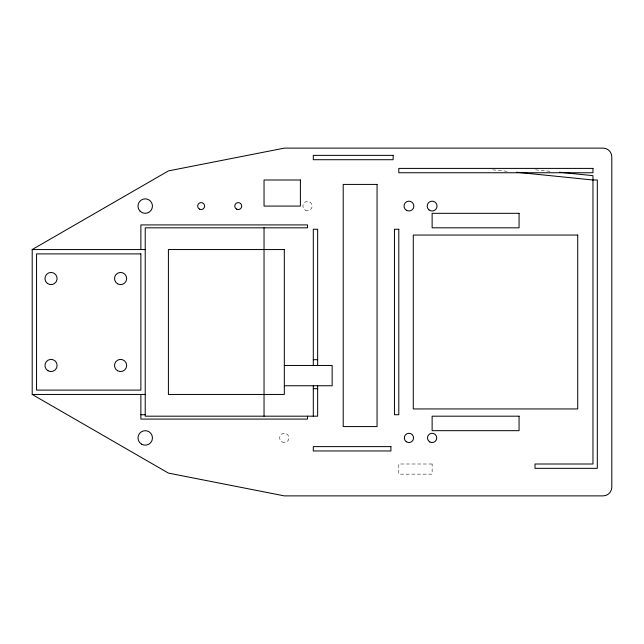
<?xml version="1.0" encoding="UTF-8"?>
<svg xmlns="http://www.w3.org/2000/svg" width="644" height="644" viewBox="0 0 644 644"><rect width="100%" height="100%" fill="white"/><g stroke="black" fill="none" stroke-linecap="round" stroke-linejoin="round"><path stroke-width="0.48" stroke-dasharray="3.22 2.42" d="M535.542 169.823L551.473 171.441M492.716 169.823L508.655 171.441M432.124 464.002L398.797 464.002L398.797 474.145L432.124 474.145L432.124 464.002M282.008 441.937A4.637 4.637 0 0 0 288.963 437.92A4.637 4.637 0 0 0 282.008 433.903A4.637 4.637 0 0 0 282.008 441.937M305.192 210.097A4.637 4.637 0 0 0 312.147 206.08A4.637 4.637 0 0 0 305.192 202.063A4.637 4.637 0 0 0 305.192 210.097"/><path stroke-width="0.97" d="M32.2 249.55L168.406 170.91L284.326 148.12L603.106 148.12A8.694 8.694 0 0 1 611.8 156.814L611.8 487.186A8.694 8.694 0 0 1 603.106 495.88L284.326 495.88L168.406 473.09L32.2 394.45L32.2 249.55L145.222 249.55M313.306 359.69L317.653 359.69M284.326 365.47L332.143 365.47L332.143 385.756L284.326 385.756M313.306 388.67L317.653 388.67M32.2 394.45L145.222 394.45M140.875 414.736L145.222 414.736M559.435 172.246L592.963 175.651L592.963 464.002L535.003 464.002L535.003 468.349L597.31 468.349L597.31 179.998L592.963 179.998L516.617 172.246M317.653 365.47L317.653 229.264L313.306 229.264L313.306 365.47M317.653 385.756L317.653 416.185L145.222 416.185L145.222 227.815L307.51 227.815L307.51 224.917L140.875 224.917L140.875 249.55M313.306 385.756L313.306 416.185M307.51 416.185L307.51 419.083L140.875 419.083L140.875 394.45M264.04 227.815L264.04 416.185M393.138 155.365L313.306 155.365L313.306 159.712L393.138 159.712L393.138 155.365M592.963 168.406L398.797 168.406L398.797 172.753L592.963 172.753L592.963 168.406M300.394 179.998L264.04 179.998L264.04 206.08L300.394 206.08L300.394 179.998M377.054 184.417L343.212 184.417L343.212 426.57L377.054 426.57L377.054 184.417M519.064 213.325L432.124 213.325L432.124 227.815L519.064 227.815L519.064 213.325M398.797 229.264L394.45 229.264L394.45 414.736L398.797 414.736L398.797 229.264M577.724 235.06L413.287 235.06L413.287 408.94L577.724 408.94L577.724 235.06M284.326 249.55L168.406 249.55L168.406 394.45L284.326 394.45L284.326 249.55M140.875 253.897L36.547 253.897L36.547 390.103L140.875 390.103L140.875 253.897M519.064 416.185L432.124 416.185L432.124 430.675L519.064 430.675L519.064 416.185M390.908 446.614L313.306 446.614L313.306 450.961L390.908 450.961L390.908 446.614M406.356 210.274A4.927 4.927 0 0 0 413.867 206.217A4.927 4.927 0 0 0 406.597 201.749A4.927 4.927 0 0 0 406.356 210.274M406.308 441.736A4.637 4.637 0 0 0 413.561 438.29A4.637 4.637 0 0 0 406.952 433.734A4.637 4.637 0 0 0 406.308 441.736M47.286 283.32A6.086 6.086 0 0 0 57.058 279.383A6.086 6.086 0 0 0 48.767 272.887A6.086 6.086 0 0 0 47.286 283.32M47.994 370.743A6.086 6.086 0 0 0 57.123 365.47A6.086 6.086 0 0 0 47.994 360.197A6.086 6.086 0 0 0 47.994 370.743M117.546 283.803A6.086 6.086 0 0 0 126.675 278.53A6.086 6.086 0 0 0 117.546 273.257A6.086 6.086 0 0 0 117.546 283.803M117.546 370.743A6.086 6.086 0 0 0 126.675 365.47A6.086 6.086 0 0 0 117.546 360.197A6.086 6.086 0 0 0 117.546 370.743M140.102 211.2A7.245 7.245 0 0 0 152.217 207.956A7.245 7.245 0 0 0 143.346 199.085A7.245 7.245 0 0 0 140.102 211.2M141.6 444.191A7.245 7.245 0 0 0 152.467 437.92A7.245 7.245 0 0 0 141.6 431.649A7.245 7.245 0 0 0 141.6 444.191M428.96 209.864A4.927 4.927 0 0 0 436.978 206.925A4.927 4.927 0 0 0 430.434 201.451A4.927 4.927 0 0 0 428.96 209.864M429.806 441.937A4.637 4.637 0 0 0 436.761 437.92A4.637 4.637 0 0 0 429.806 433.903A4.637 4.637 0 0 0 429.806 441.937M236.501 209.091A3.478 3.478 0 0 0 241.717 206.08A3.478 3.478 0 0 0 236.501 203.069A3.478 3.478 0 0 0 236.501 209.091M199.407 209.091A3.478 3.478 0 0 0 204.623 206.08A3.478 3.478 0 0 0 199.407 203.069A3.478 3.478 0 0 0 199.407 209.091"/></g></svg>
